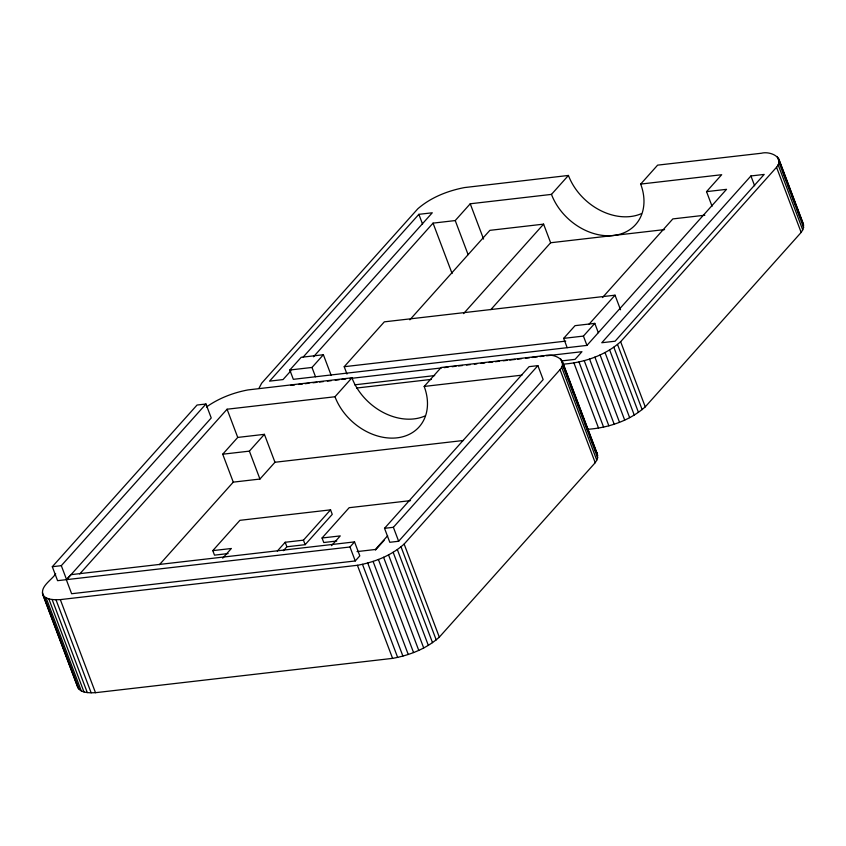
<?xml version="1.0" encoding="UTF-8"?>
<svg xmlns="http://www.w3.org/2000/svg" width="846" height="846" viewBox="0 0 846 846"><rect width="100%" height="100%" fill="white"/><g stroke="black" fill="none" stroke-linecap="round" stroke-linejoin="round"><path stroke-width="1.27" d="M55.688 573.789C51.976 579.975 37.753 587.759 44.129 596.493C48.677 600.047 54.863 599.825 60.32 599.613L357.414 565.287C374.344 562.22 391.233 555.695 404.145 544.063L560.052 369.617C568.618 359.571 553.347 353.247 544.93 355.595L441.126 367.502L424.184 386.442A53.023 40.597 41.8 0 1 397.06 437.837A53.023 40.597 41.8 0 1 334.984 396.753L227.077 409.221L79.714 573.969M42.839 594.801L78.012 687.883C81.808 693.382 89.591 692.821 95.492 692.694L392.586 658.368C409.517 655.29 426.405 648.776 439.317 637.144L595.224 462.699L596.768 460.15L597.625 457.749L597.17 453.615L562.008 360.544M563.436 364.14C584.057 362.543 604.996 355.584 620.636 341.71L776.543 167.265C785.109 157.219 769.849 150.895 761.421 153.242L657.617 165.139L640.676 184.079A53.023 40.597 41.8 0 1 613.551 235.484A53.023 40.597 41.8 0 1 551.476 194.39L470.239 203.78L455.233 220.563L433.046 223.133L313.506 356.779M588.065 429.292C608.676 427.706 629.625 420.737 645.255 406.863L801.162 232.417L802.717 229.869L803.563 227.468L803.118 223.333L778.5 158.181M259.003 388.229L261.657 383.196L417.882 208.719C430.931 197.393 447.608 190.847 464.422 187.579L568.427 175.45A53.023 40.597 41.8 0 0 641.448 213.626M384.528 528.316L529.099 366.656L537.887 365.641L543.164 379.6L398.656 541.26L389.805 542.286L384.528 528.316L393.379 527.301L537.887 365.641M750.92 175.957L601.77 342.746L615.105 341.202L764.192 174.424L750.92 175.957L754.621 185.76M354.537 541.895L70.905 574.667L66.348 579.764L71.624 593.733L355.257 560.951L359.814 555.854L354.537 541.895L349.98 546.992L57.581 580.673L52.304 566.714L197.044 405.033L205.959 404.007L211.236 417.966L66.591 579.626L61.314 565.667L205.959 404.007M303.228 357.012L432.264 212.79L418.865 214.334L269.546 381.134L283.04 379.568L290.939 370.738M712.057 206.244L706.537 191.64L726.534 189.335L586.944 345.401L293.329 379.325L289.818 370.019L301.197 357.298L323.373 354.738L331.22 375.487M233.274 482.135L222.72 454.207L237.737 437.424L264.407 434.336L274.961 462.265L259.944 479.048L233.274 482.135L159.439 564.684M289.818 370.019L311.994 367.45L323.373 354.738M222.72 454.207L249.39 451.13L264.407 434.336M346.976 374.038L344.206 366.709L384.327 321.85L615.021 295.191L620.53 309.763M334.984 396.753L351.925 377.802A53.023 40.597 41.8 0 0 424.946 415.989M409.834 319.82L489.866 230.345L543.597 224.137L550.63 242.749L490.828 309.615M228.113 553.57L214.503 555.145L212.79 550.63L239.894 520.332L330.553 509.852L332.256 514.368L305.152 544.676L286.9 546.78L283.399 550.693M222.699 558.17L231.36 548.494L212.79 550.63M551.476 194.39L568.427 175.45M463.566 313.612L543.597 224.137M277.319 551.063L285.187 542.265L303.45 540.16L330.553 509.852M336.75 541.017L323.764 542.519L322.051 538.003L349.155 507.706L410.511 500.621M331.505 545.681L340.24 535.909L322.051 538.003M567.18 347.685L563.669 338.368L575.047 325.657L594.801 323.373L598.312 332.679M387.648 535.751L375.37 549.477L357.023 551.603M375.444 550.08L384.116 540.393M602.479 297.581L672.834 218.913L704.855 215.222M706.537 191.64L721.68 174.72L640.676 184.079M588.848 324.452L615.021 295.191M563.669 338.368L583.423 336.084L594.801 323.373M206.456 406.979C218.754 398.265 233.168 392.713 247.931 389.932L351.925 377.802M550.63 242.749L664.575 229.583M344.206 366.709L565.72 341.118M290.643 385.364L294.588 384.909M298.522 384.454L302.456 383.999M305.078 383.693L309.012 383.238M312.957 382.783L316.89 382.329M319.513 382.022L323.447 381.567M327.391 381.112L331.325 380.658M335.259 380.203L339.193 379.748M341.816 379.452L345.76 378.997M349.694 378.543L441.538 367.925M444.161 367.619L448.105 367.164M452.039 366.709L455.973 366.255M458.595 365.958L462.54 365.504M466.474 365.049L470.408 364.594M474.342 364.14L476.964 363.833M480.909 363.378L484.843 362.923M488.777 362.469L492.71 362.014M495.333 361.707L499.277 361.253M503.211 360.798L507.145 360.343M509.768 360.036L515.024 359.434M517.646 359.127L521.58 358.672M525.514 358.218L529.459 357.763M532.081 357.467L537.326 356.853M539.949 356.557L543.883 356.103M546.516 355.796L581.942 351.703L575.09 359.36L561.966 360.872M354.654 384.835L434.696 375.582M356.652 388.028L431.259 379.41M424.184 386.442L521.961 375.148M274.961 462.265L463.534 440.47M52.304 566.714L61.314 565.667M597.17 453.615L594.96 449.501M779.081 160.127L803.7 225.279M777.21 156.51L780.921 166.345M782.783 171.262L786.04 179.87M787.89 184.788L790.217 190.932M792.078 195.849L795.325 204.457M797.186 209.374L800.432 217.982M778.944 162.316L803.563 227.468M778.098 164.706L802.717 229.869M776.543 167.265L801.162 232.417M620.636 341.71L645.255 406.863M617.527 344.47L642.146 409.623M613.836 347.23L638.455 412.383M609.638 349.927L634.257 415.079M605.017 352.496L629.646 417.66M600.068 354.908L624.686 420.06M594.886 357.107L619.505 422.26M583.423 336.084L586.944 345.401M589.567 359.042L614.185 424.195M584.237 360.671L608.856 425.824M578.981 361.982L603.6 427.135M573.916 362.923L598.534 428.076M562.59 362.49L597.752 455.56M560.718 358.873L564.419 368.666M565.34 371.119L568.586 379.695M570.437 384.592L573.673 393.168M575.523 398.064L578.759 406.64M580.62 411.537L582.926 417.66M584.776 422.556L588.023 431.132M589.874 436.028L593.109 444.605M562.453 364.679L597.625 457.749M561.596 367.069L596.768 460.15M560.052 369.617L595.224 462.699M470.239 203.78L483.574 239.069M455.233 220.563L468.102 254.635M433.046 223.133L452.092 273.533M418.865 214.334L422.566 224.137M404.145 544.063L439.317 637.144M401.036 546.833L436.208 639.914M393.379 527.301L398.656 541.26M397.345 549.583L432.518 642.664M393.147 552.279L428.319 645.361M388.526 554.86L423.698 647.941M311.994 367.45L315.516 376.766M383.576 557.271L418.749 650.352M378.395 559.46L413.557 652.541M373.075 561.395L408.248 654.476M367.735 563.034L402.908 656.115M362.479 564.335L397.652 657.416M357.414 565.287L392.586 658.368M349.98 546.992L355.257 560.951M303.45 540.16L305.152 544.676M285.187 542.265L286.9 546.78M249.39 451.13L259.944 479.048M227.077 409.221L237.737 437.424M60.32 599.613L95.492 692.694M55.984 599.751L91.157 692.832M52.114 599.507L87.286 692.578M48.814 598.862L83.987 691.943M46.128 597.858L81.301 690.939M44.129 596.493L79.302 689.575M42.3 592.824L78.012 687.883"/></g></svg>
